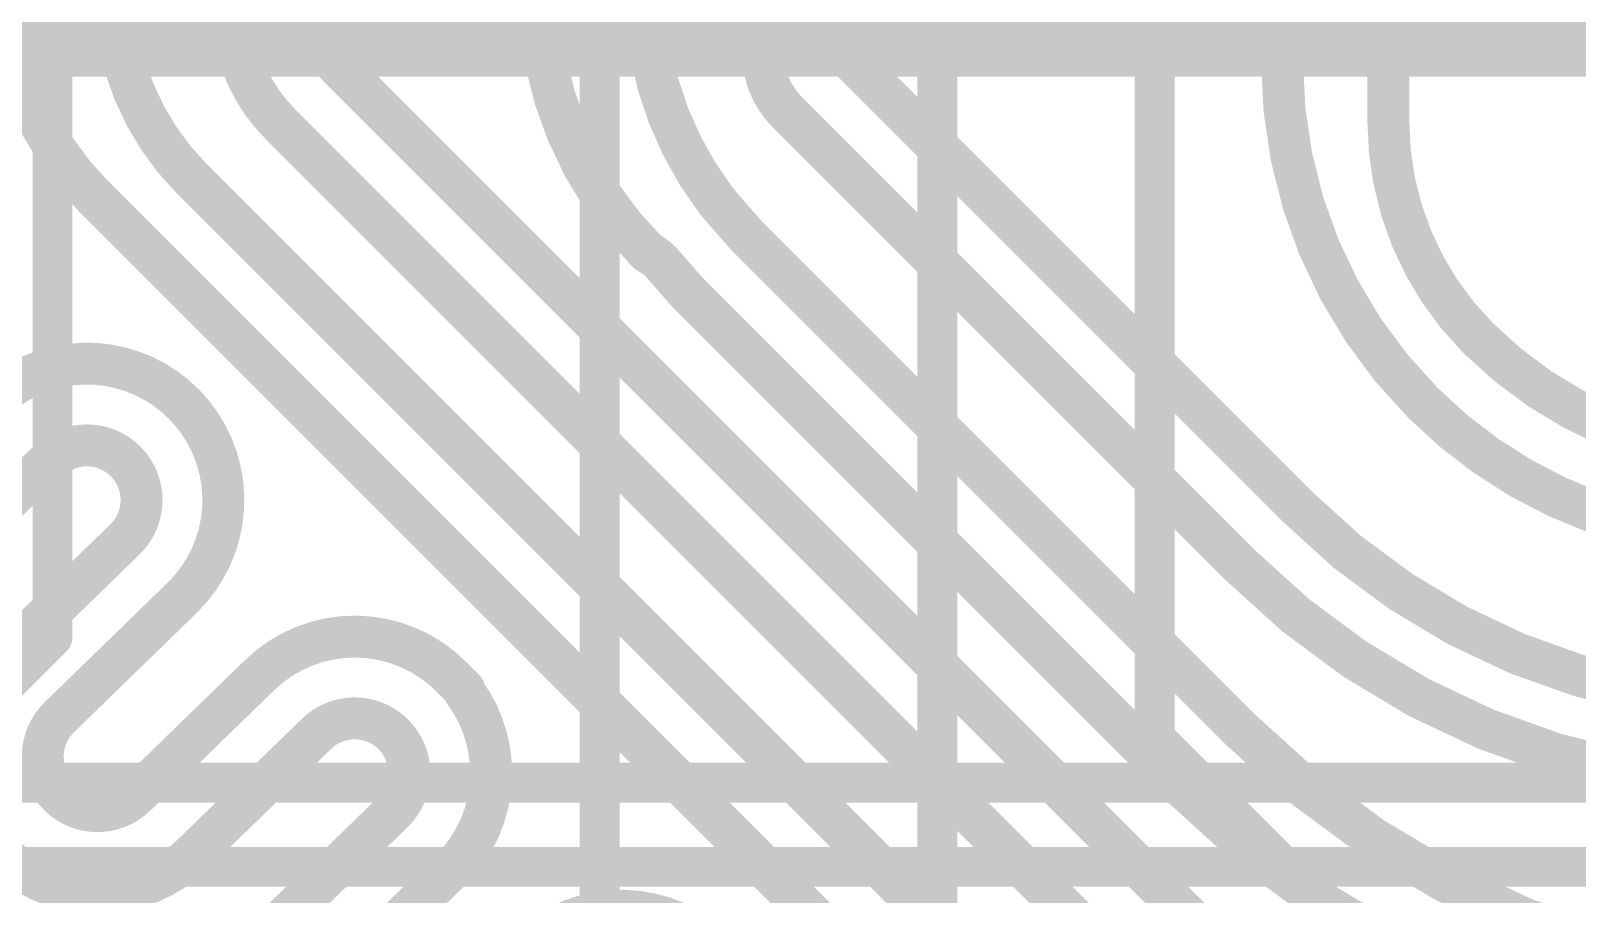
# Model space of a CAD drawing. Header units: inches. Extents: x -0.1 to 94.8, y -0.8 to 67.1.
# Drawn here: x 37.97 to 43.79, y 38.52 to 41.77 of the extents above; entities that cross this region are included whole.
import ezdxf

# ---------------------------------------------------------------- set-up
doc = ezdxf.new("R2010")
doc.units = ezdxf.units.IN
for name, color, linetype in [('Bottom Layer', 5, 'Continuous'), ('Layer 2', 16, 'Continuous'), ('Top Layer', 1, 'Continuous')]:
    doc.layers.add(name, color=color, linetype=linetype)

msp = doc.modelspace()

# ---------------------------------------------------------------- hatches: boundary and pattern name
at = {"layer": 'Top Layer'}
msp.add_hatch(color=1, dxfattribs=at).paths.add_polyline_path([(50.64999776, 55.75000025999999), (50.64999776, 51.1538728), (50.52527868, 51.07053794), (50.51450908, 51.07499817999999), (50.33548988, 51.07499817999999), (50.17009523999999, 51.00648929999999), (50.04350926, 50.87990332), (49.97500038, 50.71450867999999), (49.97500038, 50.53548948), (50.04350926, 50.37009483999999), (50.17009523999999, 50.24350886), (50.33548988, 50.17499998), (50.51450908, 50.17499998), (50.52527868, 50.17946022), (50.64999776, 50.09612536), (50.64999776, 43.52499296), (48.72500288, 41.60000315999999), (34.10000292, 41.60000315999999), (33.34999934, 40.84999958), (27.89999754, 40.84999958), (27.14999142, 41.60000062), (26.60000268, 41.60000315999999), (16.40000022, 41.60000315999999), (16.40000022, 44.65000214), (21.15000342, 44.65000214), (23.99999772, 47.49999644), (23.99999772, 48.74999648), (27.25000138, 52.00000014), (28.04999724, 51.9999976), (29.92499984, 53.8750002), (29.92499984, 54.60962915999999), (32.14999666, 57.4999993), (33.09999984, 57.49999676), (33.09999984, 56.82499937999999), (32.40000123999999, 55.67499913999999), (32.26265582, 55.46499701999999), (31.91550132, 55.46499701999999), (31.91550132, 55.3099986), (32.09291016, 55.3099986), (32.09291016, 54.7099998), (31.91550132, 54.7099998), (31.91550132, 54.55500138), (31.9999995, 54.55500138), (31.9999995, 53.98089788), (31.93398744, 53.82153065999999), (31.93398744, 53.64251146), (31.9999995, 53.48314423999999), (31.9999995, 52.95000077999999), (32.249999, 52.95000077999999), (32.249999, 52.39999934), (31.9999995, 52.39999934), (31.9999995, 51.93157508), (31.97221952, 51.9037951), (31.90371064, 51.73840045999999), (31.90371064, 51.55938125999999), (31.97221952, 51.39398662), (31.9999995, 51.36620663999999), (31.9999995, 51.16139627999999), (31.96850858, 51.12990536), (31.8999997, 50.96451072), (31.8999997, 50.78549152), (31.95111974, 50.66207799999999), (31.89594586, 50.54481128), (31.86439652, 50.51207575999999), (30.7799994, 50.51207575999999), (30.7799994, 50.33466692), (30.1800006, 50.33466692), (30.1800006, 50.51207575999999), (28.97690166, 50.51207575999999), (28.97690166, 50.18499996), (29.15430796, 50.18499996), (29.15430796, 49.58500116), (28.97690166, 49.58500116), (28.97690166, 49.3124998), (28.68749914, 49.3124998), (27.62499936, 48.25000002), (27.62499936, 45.37499942), (29.74999892, 43.24999986), (33.00000004, 43.24999986), (33.49999904, 43.74999886), (47.24999694, 43.74999886), (48.00000052, 44.50000244), (48.00000052, 48.50132286), (48.15000276, 48.5948736), (48.23419614, 48.5599994), (48.41321534, 48.5599994), (48.57860998, 48.62850828), (48.70519596, 48.75509425999999), (48.77370484, 48.9204889), (48.77370484, 49.09950809999999), (48.70519596, 49.26490274), (48.57860998, 49.39148872), (48.41321534, 49.45999759999999), (48.23419614, 49.45999759999999), (48.15000276, 49.4251234), (48.00000052, 49.51867414), (48.00000052, 50.57647237999999), (48.15000022, 50.63860586), (48.1700967, 50.61850938), (48.3354888, 50.5500005), (48.33970265999999, 50.40000079999999), (48.32500114, 50.36450938), (48.32500114, 50.18549018), (48.39351002, 50.02009554), (48.520096, 49.89350956), (48.68549064, 49.82500068), (48.86450984, 49.82500068), (49.02990448, 49.89350956), (49.15649045999999, 50.02009554), (49.22499934, 50.18549018), (49.22499934, 50.36450938), (49.15649045999999, 50.52990402), (49.02990448, 50.65649), (48.86451238, 50.72499887999999), (48.86029851999999, 50.87499857999999), (48.87500004, 50.91049), (48.87500004, 51.08950919999999), (48.84708543999999, 51.15689794), (48.94731384, 51.30690017999999), (49.13207598, 51.30690017999999), (49.13207598, 52.50999912), (48.95466714, 52.50999912), (48.95466714, 53.10999792), (49.13207598, 53.10999792), (49.13207598, 54.31309685999999), (48.80500018, 54.31309685999999), (48.80500018, 54.13569055999999), (48.20500138, 54.13569055999999), (48.20500138, 54.31309685999999), (48.00000052, 54.31309685999999), (48.00000052, 55.49999822), (46.29998613999999, 57.20000498), (43.70000658, 57.19998974), (43.37500087999999, 57.52499289999999), (43.37499834, 57.82507866), (43.79991493999999, 58.25000033999999), (48.14999006, 58.25000033999999)])

# ---------------------------------------------------------------- linework, layer by layer
at = {"layer": 'Bottom Layer'}
for points in [[(42.680001, 41.6538537, 0.1580007, 0.1580007, 0), (42.680001, 43.01000034, 0.1580007, 0.1580007, 0)], [(43.0800002, 41.43175102, 0.1580007, 0.1580007, 0), (43.0800002, 43.01000034, 0.1580007, 0.1580007, 0)], [(38.20284714, 41.15157632, 0.1580007, 0.1580007, -0.1989123673796565), (37.88000044, 41.93100071999999, 0.1580007, 0.1580007, 0)], [(38.57769271999999, 41.2123128, 0.1580007, 0.1580007, -0.198912367379658), (38.28000218, 41.93100071999999, 0.1580007, 0.1580007, 0)], [(40.29074238, 40.93867098, 0.1580007, 0.1580007, -0.1987828535962243), (39.87999898, 41.93100071999999, 0.1580007, 0.1580007, 0)], [(40.54818153999999, 41.1340681, 0.1580007, 0.1580007, -0.1637507890690606), (40.27999817999999, 41.93100071999999, 0.1580007, 0.1580007, 0)], [(38.90742789999999, 41.42199488, 0.1580007, 0.1580007, -0.198912367379658), (38.72600078, 41.86000264, 0.1580007, 0.1580007, 0)], [(39.12521766, 41.63978718, 0.1580007, 0.1580007, -0.198912367379658), (39.03400118, 41.86000264, 0.1580007, 0.1580007, 0)], [(40.72600186, 41.68500172, 0.1580007, 0.1580007, 0), (40.72600186, 41.88499878, 0.1580007, 0.1580007, 0)], [(41.03400226, 41.68500172, 0.1580007, 0.1580007, 0), (41.03400226, 41.88500131999999, 0.1580007, 0.1580007, 0)], [(40.8162125, 41.4672145, 0.1580007, 0.1580007, -0.1989123673796637), (40.72600186, 41.68500172, 0.1580007, 0.1580007, 0)], [(41.03400226, 41.68500172, 0.1580007, 0.1580007, 0), (42.74005676, 39.97894721999999, 0.1580007, 0.1580007, 0)], [(39.12521766, 41.63978718, 0.1580007, 0.1580007, 0), (42.80139522, 37.96360962, 0.1580007, 0.1580007, 0)], [(43.21071368, 40.37157534, 0.1580007, 0.1580007, -0.198769139059827), (42.67999845999999, 41.6538537, 0.1580007, 0.1580007, 0)], [(40.8162125, 41.4672145, 0.1580007, 0.1580007, 0), (42.522267, 39.76116, 0.1580007, 0.1580007, 0)], [(38.90742789999999, 41.42199742, 0.1580007, 0.1580007, 0), (42.58360292, 37.7458224, 0.1580007, 0.1580007, 0)], [(43.41713186, 40.61703332, 0.1580007, 0.1580007, -0.1987351475587602), (43.07999766, 41.43175102, 0.1580007, 0.1580007, 0)], [(38.57769271999999, 41.2123128, 0.1580007, 0.1580007, 0), (42.55967104, 37.23033194, 0.1580007, 0.1580007, 0)], [(38.20284714, 41.15157886, 0.1580007, 0.1580007, 0), (42.34186858, 37.01255488, 0.1580007, 0.1580007, 0)], [(40.548179, 41.13406556, 0.1580007, 0.1580007, 0), (40.57529604, 41.10231047999999, 0.1580007, 0.1580007, 0)], [(40.57591834, 41.10159166, 0.1580007, 0.1580007, -0.001504773249929042), (40.57529858, 41.10231302, 0.1580007, 0.1580007, 0)], [(40.5759158, 41.10158912, 0.1580007, 0.1580007, 0), (40.57631712, 41.10113191999999, 0.1580007, 0.1580007, 0)], [(40.57631712, 41.10113191999999, 0.1580007, 0.1580007, 0), (40.6570307, 41.00848796, 0.1580007, 0.1580007, 0)], [(40.6639776, 41.00102544, 0.1580007, 0.1580007, -0.01613678506259207), (40.65703324, 41.0084905, 0.1580007, 0.1580007, 0)], [(40.66397506, 41.0010229, 0.1580007, 0.1580007, 0), (42.52510926, 39.13987854, 0.1580007, 0.1580007, 0)], [(40.29074492, 40.93867352, 0.1580007, 0.1580007, 0), (40.30247972, 40.9321635, 0.1580007, 0.1580007, 0)], [(40.30247972, 40.93216604, 0.1580007, 0.1580007, -0.08309552554922253), (40.34329244, 40.8996896, 0.1580007, 0.1580007, 0)], [(40.34329244, 40.8996896, 0.1580007, 0.1580007, 0), (40.34408999999999, 40.89880568, 0.1580007, 0.1580007, 0)], [(40.34408999999999, 40.89880568, 0.1580007, 0.1580007, 0), (40.42480612, 40.80616426, 0.1580007, 0.1580007, 0)], [(40.44573318, 40.7836878, 0.1580007, 0.1580007, -0.0164800209999323), (40.42480866, 40.80616679999999, 0.1580007, 0.1580007, 0)], [(40.44573318, 40.7836878, 0.1580007, 0.1580007, 0), (42.30737791999999, 38.9220329, 0.1580007, 0.1580007, 0)], [(43.41769066, 40.61647452, 0.1580007, 0.1580007, -0.0001713539512900929), (43.41713186, 40.61703332, 0.1580007, 0.1580007, 0)], [(44.05499952, 40.23089998, 0.1580007, 0.1580007, -0.1212381786018153), (43.41769066, 40.61647452, 0.1580007, 0.1580007, 0)], [(37.82084638, 40.3743414, 0.1580007, 0.1580007, -0.4142197313122274), (38.5476877, 40.36410012, 0.1580007, 0.1580007, 0)], [(38.54768516, 40.36409758, 0.1580007, 0.1580007, -0.4142145712910836), (38.5374388, 39.63726388, 0.1580007, 0.1580007, 0)], [(43.21142234, 40.37086668, 0.1580007, 0.1580007, -0.0001380883096800601), (43.21071368, 40.37157534, 0.1580007, 0.1580007, 0)], [(44.46410716, 39.85199802, 0.1580007, 0.1580007, -0.1989132857022074), (43.21142234, 40.37086668, 0.1580007, 0.1580007, 0)], [(38.03554749999999, 40.15350617999999, 0.1580007, 0.1580007, -0.4132638621643682), (38.3263775, 40.14988414, 0.1580007, 0.1580007, 0)], [(37.70952834, 39.8365472, 0.1580007, 0.1580007, 0), (38.03554749999999, 40.15350617999999, 0.1580007, 0.1580007, 0)], [(38.32710648, 40.14913738, 0.1580007, 0.1580007, -0.4122331252457461), (38.32347428, 39.85882046, 0.1580007, 0.1580007, 0)], [(38.32710648, 40.14913738, 0.1580007, 0.1580007, -0.001694189809991057), (38.3263775, 40.14988414, 0.1580007, 0.1580007, 0)], [(44.53610854, 39.234999, 0.1580007, 0.1580007, -0.198912367379658), (42.74005676, 39.97894721999999, 0.1580007, 0.1580007, 0)], [(37.86082597999999, 39.4090271, 0.1580007, 0.1580007, 0), (38.32347428, 39.85882046, 0.1580007, 0.1580007, 0)], [(44.53611108, 38.9269986, 0.1580007, 0.1580007, -0.198912367379658), (42.52226954, 39.76116, 0.1580007, 0.1580007, 0)], [(38.07552456, 39.18819188, 0.1580007, 0.1580007, 0), (38.53690031999999, 39.63674571999999, 0.1580007, 0.1580007, 0)], [(38.5374388, 39.63726388, 0.1580007, 0.1580007, -0.001213134819568197), (38.53690031999999, 39.63674571999999, 0.1580007, 0.1580007, 0)], [(38.82933814, 39.34644403999999, 0.1580007, 0.1580007, -0.4135535547654257), (39.55536412, 39.33702318, 0.1580007, 0.1580007, 0)], [(38.36200862, 38.89210154, 0.1580007, 0.1580007, 0), (38.82933814, 39.34644403999999, 0.1580007, 0.1580007, 0)], [(39.55536158, 39.33702318, 0.1580007, 0.1580007, 0), (39.59975061999999, 39.29263414, 0.1580007, 0.1580007, 0)], [(39.59975061999999, 39.28507256, 0.1580007, 0.1580007, -0.3764086527974808), (39.54592294, 38.6093589, 0.1580007, 0.1580007, 0)], [(39.59975061999999, 39.28507256, 0.1580007, 0.1580007, 0), (39.59975061999999, 39.29263668, 0.1580007, 0.1580007, 0)], [(38.07142245999999, 38.89689705999999, 0.1580007, 0.1580007, -0.414208527522591), (38.07552456, 39.18819188, 0.1580007, 0.1580007, 0)], [(39.04403672, 39.12560627999999, 0.1580007, 0.1580007, -0.4151614576012252), (39.33579889999999, 39.12101903999999, 0.1580007, 0.1580007, 0)], [(38.5779518, 38.67247536, 0.1580007, 0.1580007, 0), (39.04403672, 39.12560627999999, 0.1580007, 0.1580007, 0)], [(39.33594367999999, 39.12086918, 0.1580007, 0.1580007, -0.4115268284909339), (39.33195588, 38.83091039999999, 0.1580007, 0.1580007, 0)], [(39.33594367999999, 39.12086918, 0.1580007, 0.1580007, -0.000338200106275178), (39.33579889999999, 39.12101903999999, 0.1580007, 0.1580007, 0)], [(44.83210235999999, 38.18500109999999, 0.1580007, 0.1580007, -0.1987776437168796), (42.52511433999999, 39.13988362, 0.1580007, 0.1580007, 0)], [(38.07142245999999, 38.89689705999999, 0.1580007, 0.1580007, -0.0005861222310164326), (38.07167391999999, 38.89663797999999, 0.1580007, 0.1580007, 0)], [(38.36200354, 38.89209646, 0.1580007, 0.1580007, -0.4122865856356454), (38.07167391999999, 38.89663797999999, 0.1580007, 0.1580007, 0)], [(38.36200354, 38.89209646, 0.1580007, 0.1580007, 0), (38.36200862, 38.89210154, 0.1580007, 0.1580007, 0)], [(42.30743634, 38.92197956, 0.1580007, 0.1580007, -0.0001282873523530392), (42.30738046, 38.92203544, 0.1580007, 0.1580007, 0)], [(44.83210235999999, 37.8770007, 0.1580007, 0.1580007, -0.1987779998773355), (42.30743634, 38.92197956, 0.1580007, 0.1580007, 0)], [(38.87915262, 38.3906903, 0.1580007, 0.1580007, 0), (39.33195588, 38.83091039999999, 0.1580007, 0.1580007, 0)], [(38.57741586, 38.67194958, 0.1580007, 0.1580007, -0.4148513788680179), (37.84980237999999, 38.68300112, 0.1580007, 0.1580007, 0)], [(38.5779518, 38.67247536, 0.1580007, 0.1580007, -0.001218797686426634), (38.57741586, 38.67194958, 0.1580007, 0.1580007, 0)], [(39.0938512, 38.16985508, 0.1580007, 0.1580007, 0), (39.54538445999999, 38.60884074, 0.1580007, 0.1580007, 0)], [(39.54592294, 38.6093589, 0.1580007, 0.1580007, -0.001213134819568197), (39.54538445999999, 38.60884074, 0.1580007, 0.1580007, 0)], [(39.83311819999999, 38.31395944, 0.1580007, 0.1580007, -0.4142105067555178), (40.55994682, 38.30371816, 0.1580007, 0.1580007, 0)]]:
    msp.add_lwpolyline(points, format="xyseb", dxfattribs=at)
for points in [[(40.68650232, 41.68500172, 0.07899908, 0.07899908, 1), (40.7655014, 41.68500172, 0.07899908, 0.07899908, 1)], [(40.68650232, 41.68500172, 0.07899908, 0.07899908, 1), (40.7655014, 41.68500172, 0.07899908, 0.07899908, 1)], [(40.99450272, 41.68500172, 0.07899908, 0.07899908, 1), (41.0735018, 41.68500172, 0.07899908, 0.07899908, 1)], [(40.99450272, 41.68500172, 0.07899908, 0.07899908, 1), (41.0735018, 41.68500172, 0.07899908, 0.07899908, 1)], [(39.08571812, 41.63978718, 0.07899908, 0.07899908, 1), (39.1647172, 41.63978718, 0.07899908, 0.07899908, 1)], [(39.08571812, 41.63978718, 0.07899908, 0.07899908, 1), (39.1647172, 41.63978718, 0.07899908, 0.07899908, 1)], [(42.64049892, 41.6538537, 0.07899908, 0.07899908, 1), (42.71949799999999, 41.6538537, 0.07899908, 0.07899908, 1)], [(42.64050146, 41.6538537, 0.07899908, 0.07899908, 1), (42.71950054, 41.6538537, 0.07899908, 0.07899908, 1)], [(40.77671296, 41.4672145, 0.07899908, 0.07899908, 1), (40.85571203999999, 41.4672145, 0.07899908, 0.07899908, 1)], [(40.77671296, 41.4672145, 0.07899908, 0.07899908, 1), (40.85571203999999, 41.4672145, 0.07899908, 0.07899908, 1)], [(38.86792836, 41.42199742, 0.07899908, 0.07899908, 1), (38.94692744, 41.42199742, 0.07899908, 0.07899908, 1)], [(38.86792836, 41.42199488, 0.07899908, 0.07899908, 1), (38.94692744, 41.42199488, 0.07899908, 0.07899908, 1)], [(43.04049812, 41.43175102, 0.07899908, 0.07899908, 1), (43.1194972, 41.43175102, 0.07899908, 0.07899908, 1)], [(43.04050066, 41.43175102, 0.07899908, 0.07899908, 1), (43.11949973999999, 41.43175102, 0.07899908, 0.07899908, 1)], [(38.53819318, 41.2123128, 0.07899908, 0.07899908, 1), (38.61719226, 41.2123128, 0.07899908, 0.07899908, 1)], [(38.53819318, 41.2123128, 0.07899908, 0.07899908, 1), (38.61719226, 41.2123128, 0.07899908, 0.07899908, 1)], [(38.16334759999999, 41.15157886, 0.07899908, 0.07899908, 1), (38.24234668, 41.15157886, 0.07899908, 0.07899908, 1)], [(38.16334759999999, 41.15157632, 0.07899908, 0.07899908, 1), (38.24234668, 41.15157632, 0.07899908, 0.07899908, 1)], [(40.50867946, 41.13406556, 0.07899908, 0.07899908, 1), (40.58767854, 41.13406556, 0.07899908, 0.07899908, 1)], [(40.508682, 41.1340681, 0.07899908, 0.07899908, 1), (40.58768108, 41.1340681, 0.07899908, 0.07899908, 1)], [(40.5357965, 41.10231047999999, 0.07899908, 0.07899908, 1), (40.61479558, 41.10231047999999, 0.07899908, 0.07899908, 1)], [(40.53579904, 41.10231302, 0.07899908, 0.07899908, 1), (40.61479812, 41.10231302, 0.07899908, 0.07899908, 1)], [(40.53641626, 41.10158912, 0.07899908, 0.07899908, 1), (40.61541534, 41.10158912, 0.07899908, 0.07899908, 1)], [(40.5364188, 41.10159166, 0.07899908, 0.07899908, 1), (40.61541788, 41.10159166, 0.07899908, 0.07899908, 1)], [(40.53681758, 41.10113191999999, 0.07899908, 0.07899908, 1), (40.61581666, 41.10113191999999, 0.07899908, 0.07899908, 1)], [(40.53681758, 41.10113191999999, 0.07899908, 0.07899908, 1), (40.61581666, 41.10113191999999, 0.07899908, 0.07899908, 1)], [(40.61753116, 41.00848796, 0.07899908, 0.07899908, 1), (40.69653023999999, 41.00848796, 0.07899908, 0.07899908, 1)], [(40.6175337, 41.0084905, 0.07899908, 0.07899908, 1), (40.69653278, 41.0084905, 0.07899908, 0.07899908, 1)], [(40.62447552, 41.0010229, 0.07899908, 0.07899908, 1), (40.70347459999999, 41.0010229, 0.07899908, 0.07899908, 1)], [(40.62447805999999, 41.00102544, 0.07899908, 0.07899908, 1), (40.70347714, 41.00102544, 0.07899908, 0.07899908, 1)], [(40.25124284, 40.93867098, 0.07899908, 0.07899908, 1), (40.33024192, 40.93867098, 0.07899908, 0.07899908, 1)], [(40.25124538, 40.93867352, 0.07899908, 0.07899908, 1), (40.33024446, 40.93867352, 0.07899908, 0.07899908, 1)], [(40.26298018, 40.93216604, 0.07899908, 0.07899908, 1), (40.34197926, 40.93216604, 0.07899908, 0.07899908, 1)], [(40.26298018, 40.9321635, 0.07899908, 0.07899908, 1), (40.34197926, 40.9321635, 0.07899908, 0.07899908, 1)], [(40.3037929, 40.8996896, 0.07899908, 0.07899908, 1), (40.38279198, 40.8996896, 0.07899908, 0.07899908, 1)], [(40.3037929, 40.8996896, 0.07899908, 0.07899908, 1), (40.38279198, 40.8996896, 0.07899908, 0.07899908, 1)], [(40.30459045999999, 40.89880568, 0.07899908, 0.07899908, 1), (40.38358954, 40.89880568, 0.07899908, 0.07899908, 1)], [(40.30459045999999, 40.89880568, 0.07899908, 0.07899908, 1), (40.38358954, 40.89880568, 0.07899908, 0.07899908, 1)], [(40.38530658, 40.80616426, 0.07899908, 0.07899908, 1), (40.46430565999999, 40.80616426, 0.07899908, 0.07899908, 1)], [(40.38530912, 40.80616679999999, 0.07899908, 0.07899908, 1), (40.4643082, 40.80616679999999, 0.07899908, 0.07899908, 1)], [(40.40623364, 40.7836878, 0.07899908, 0.07899908, 1), (40.48523272, 40.7836878, 0.07899908, 0.07899908, 1)], [(40.40623364, 40.7836878, 0.07899908, 0.07899908, 1), (40.48523272, 40.7836878, 0.07899908, 0.07899908, 1)], [(43.37763232, 40.61703332, 0.07899908, 0.07899908, 1), (43.4566314, 40.61703332, 0.07899908, 0.07899908, 1)], [(43.37763232, 40.61703332, 0.07899908, 0.07899908, 1), (43.4566314, 40.61703332, 0.07899908, 0.07899908, 1)], [(43.37819112, 40.61647452, 0.07899908, 0.07899908, 1), (43.45719019999999, 40.61647452, 0.07899908, 0.07899908, 1)], [(43.37819112, 40.61647452, 0.07899908, 0.07899908, 1), (43.45719019999999, 40.61647452, 0.07899908, 0.07899908, 1)], [(38.50818562, 40.36409758, 0.07899908, 0.07899908, 1), (38.5871847, 40.36409758, 0.07899908, 0.07899908, 1)], [(38.50818816, 40.36410012, 0.07899908, 0.07899908, 1), (38.58718724, 40.36410012, 0.07899908, 0.07899908, 1)], [(43.17121414, 40.37157534, 0.07899908, 0.07899908, 1), (43.25021321999999, 40.37157534, 0.07899908, 0.07899908, 1)], [(43.17121414, 40.37157534, 0.07899908, 0.07899908, 1), (43.25021321999999, 40.37157534, 0.07899908, 0.07899908, 1)], [(43.1719228, 40.37086668, 0.07899908, 0.07899908, 1), (43.25092188, 40.37086668, 0.07899908, 0.07899908, 1)], [(43.1719228, 40.37086668, 0.07899908, 0.07899908, 1), (43.25092188, 40.37086668, 0.07899908, 0.07899908, 1)], [(37.99604796, 40.15350617999999, 0.07899908, 0.07899908, 1), (38.07504703999999, 40.15350617999999, 0.07899908, 0.07899908, 1)], [(37.99604796, 40.15350617999999, 0.07899908, 0.07899908, 1), (38.07504703999999, 40.15350617999999, 0.07899908, 0.07899908, 1)], [(38.28687796, 40.14988414, 0.07899908, 0.07899908, 1), (38.36587703999999, 40.14988414, 0.07899908, 0.07899908, 1)], [(38.28687796, 40.14988414, 0.07899908, 0.07899908, 1), (38.36587703999999, 40.14988414, 0.07899908, 0.07899908, 1)], [(38.28760694, 40.14913738, 0.07899908, 0.07899908, 1), (38.36660602, 40.14913738, 0.07899908, 0.07899908, 1)], [(38.28760694, 40.14913738, 0.07899908, 0.07899908, 1), (38.36660602, 40.14913738, 0.07899908, 0.07899908, 1)], [(42.70055722, 39.97894721999999, 0.07899908, 0.07899908, 1), (42.7795563, 39.97894721999999, 0.07899908, 0.07899908, 1)], [(42.70055722, 39.97894721999999, 0.07899908, 0.07899908, 1), (42.7795563, 39.97894721999999, 0.07899908, 0.07899908, 1)], [(38.28397474, 39.85882046, 0.07899908, 0.07899908, 1), (38.36297382, 39.85882046, 0.07899908, 0.07899908, 1)], [(38.28397474, 39.85882046, 0.07899908, 0.07899908, 1), (38.36297382, 39.85882046, 0.07899908, 0.07899908, 1)], [(42.48276746, 39.76116, 0.07899908, 0.07899908, 1), (42.56176654, 39.76116, 0.07899908, 0.07899908, 1)], [(42.48277, 39.76116, 0.07899908, 0.07899908, 1), (42.56176908, 39.76116, 0.07899908, 0.07899908, 1)], [(38.49740078, 39.63674571999999, 0.07899908, 0.07899908, 1), (38.57639986, 39.63674571999999, 0.07899908, 0.07899908, 1)], [(38.49740078, 39.63674571999999, 0.07899908, 0.07899908, 1), (38.57639986, 39.63674571999999, 0.07899908, 0.07899908, 1)], [(38.49793926, 39.63726388, 0.07899908, 0.07899908, 1), (38.57693834, 39.63726388, 0.07899908, 0.07899908, 1)], [(38.49793926, 39.63726388, 0.07899908, 0.07899908, 1), (38.57693834, 39.63726388, 0.07899908, 0.07899908, 1)], [(38.7898386, 39.34644403999999, 0.07899908, 0.07899908, 1), (38.86883768, 39.34644403999999, 0.07899908, 0.07899908, 1)], [(38.7898386, 39.34644403999999, 0.07899908, 0.07899908, 1), (38.86883768, 39.34644403999999, 0.07899908, 0.07899908, 1)], [(39.51586204, 39.33702318, 0.07899908, 0.07899908, 1), (39.59486112, 39.33702318, 0.07899908, 0.07899908, 1)], [(39.51586458, 39.33702318, 0.07899908, 0.07899908, 1), (39.59486365999999, 39.33702318, 0.07899908, 0.07899908, 1)], [(39.56025107999999, 39.29263668, 0.07899908, 0.07899908, 1), (39.63925016, 39.29263668, 0.07899908, 0.07899908, 1)], [(39.56025107999999, 39.29263414, 0.07899908, 0.07899908, 1), (39.63925016, 39.29263414, 0.07899908, 0.07899908, 1)], [(39.56025107999999, 39.28507256, 0.07899908, 0.07899908, 1), (39.63925016, 39.28507256, 0.07899908, 0.07899908, 1)], [(39.56025107999999, 39.28507256, 0.07899908, 0.07899908, 1), (39.63925016, 39.28507256, 0.07899908, 0.07899908, 1)], [(38.03602502, 39.18819188, 0.07899908, 0.07899908, 1), (38.1150241, 39.18819188, 0.07899908, 0.07899908, 1)], [(38.03602502, 39.18819188, 0.07899908, 0.07899908, 1), (38.1150241, 39.18819188, 0.07899908, 0.07899908, 1)], [(39.00453718, 39.12560627999999, 0.07899908, 0.07899908, 1), (39.08353626, 39.12560627999999, 0.07899908, 0.07899908, 1)], [(39.00453718, 39.12560627999999, 0.07899908, 0.07899908, 1), (39.08353626, 39.12560627999999, 0.07899908, 0.07899908, 1)], [(39.29629936, 39.12101903999999, 0.07899908, 0.07899908, 1), (39.37529843999999, 39.12101903999999, 0.07899908, 0.07899908, 1)], [(39.29629936, 39.12101903999999, 0.07899908, 0.07899908, 1), (39.37529843999999, 39.12101903999999, 0.07899908, 0.07899908, 1)], [(39.29644414, 39.12086918, 0.07899908, 0.07899908, 1), (39.37544321999999, 39.12086918, 0.07899908, 0.07899908, 1)], [(39.29644414, 39.12086918, 0.07899908, 0.07899908, 1), (39.37544321999999, 39.12086918, 0.07899908, 0.07899908, 1)], [(42.48560972, 39.13987854, 0.07899908, 0.07899908, 1), (42.5646088, 39.13987854, 0.07899908, 0.07899908, 1)], [(42.4856148, 39.13988362, 0.07899908, 0.07899908, 1), (42.56461388, 39.13988362, 0.07899908, 0.07899908, 1)], [(38.03192292, 38.89689705999999, 0.07899908, 0.07899908, 1), (38.110922, 38.89689705999999, 0.07899908, 0.07899908, 1)], [(38.03192292, 38.89689705999999, 0.07899908, 0.07899908, 1), (38.110922, 38.89689705999999, 0.07899908, 0.07899908, 1)], [(38.03217438, 38.89663797999999, 0.07899908, 0.07899908, 1), (38.11117346, 38.89663797999999, 0.07899908, 0.07899908, 1)], [(38.03217438, 38.89663797999999, 0.07899908, 0.07899908, 1), (38.11117346, 38.89663797999999, 0.07899908, 0.07899908, 1)], [(38.322504, 38.89209646, 0.07899908, 0.07899908, 1), (38.40150308, 38.89209646, 0.07899908, 0.07899908, 1)], [(38.322504, 38.89209646, 0.07899908, 0.07899908, 1), (38.40150308, 38.89209646, 0.07899908, 0.07899908, 1)], [(38.32250908, 38.89210154, 0.07899908, 0.07899908, 1), (38.40150816, 38.89210154, 0.07899908, 0.07899908, 1)], [(38.32250908, 38.89210154, 0.07899908, 0.07899908, 1), (38.40150816, 38.89210154, 0.07899908, 0.07899908, 1)], [(42.26787837999999, 38.9220329, 0.07899908, 0.07899908, 1), (42.34687745999999, 38.9220329, 0.07899908, 0.07899908, 1)], [(42.26788092, 38.92203544, 0.07899908, 0.07899908, 1), (42.34688, 38.92203544, 0.07899908, 0.07899908, 1)], [(42.26793679999999, 38.92197956, 0.07899908, 0.07899908, 1), (42.34693588, 38.92197956, 0.07899908, 0.07899908, 1)], [(42.26793679999999, 38.92197956, 0.07899908, 0.07899908, 1), (42.34693588, 38.92197956, 0.07899908, 0.07899908, 1)], [(39.29245633999999, 38.83091039999999, 0.07899908, 0.07899908, 1), (39.37145542, 38.83091039999999, 0.07899908, 0.07899908, 1)], [(39.29245633999999, 38.83091039999999, 0.07899908, 0.07899908, 1), (39.37145542, 38.83091039999999, 0.07899908, 0.07899908, 1)], [(38.53791631999999, 38.67194958, 0.07899908, 0.07899908, 1), (38.6169154, 38.67194958, 0.07899908, 0.07899908, 1)], [(38.53791631999999, 38.67194958, 0.07899908, 0.07899908, 1), (38.6169154, 38.67194958, 0.07899908, 0.07899908, 1)], [(38.53845226, 38.67247536, 0.07899908, 0.07899908, 1), (38.61745134, 38.67247536, 0.07899908, 0.07899908, 1)], [(38.53845226, 38.67247536, 0.07899908, 0.07899908, 1), (38.61745134, 38.67247536, 0.07899908, 0.07899908, 1)], [(39.50588491999999, 38.60884074, 0.07899908, 0.07899908, 1), (39.584884, 38.60884074, 0.07899908, 0.07899908, 1)], [(39.50588491999999, 38.60884074, 0.07899908, 0.07899908, 1), (39.584884, 38.60884074, 0.07899908, 0.07899908, 1)], [(39.5064234, 38.6093589, 0.07899908, 0.07899908, 1), (39.58542248, 38.6093589, 0.07899908, 0.07899908, 1)], [(39.5064234, 38.6093589, 0.07899908, 0.07899908, 1), (39.58542248, 38.6093589, 0.07899908, 0.07899908, 1)]]:
    msp.add_lwpolyline(points, format="xyseb", close=True, dxfattribs=at)
at = {"layer": 'Layer 2'}
for points in [[(38.0500001, 39.48999976, 0.1499997, 0.1499997, 0), (38.0500001, 51.29999899999999, 0.1499997, 0.1499997, 0)], [(40.11000105999999, 31.5000005, 0.1499997, 0.1499997, 0), (40.11000105999999, 48.1399977, 0.1499997, 0.1499997, 0)], [(42.19999942, 39.11000306, 0.1499997, 0.1499997, 0), (42.19999942, 44.8999991, 0.1499997, 0.1499997, 0)], [(41.3815276, 37.11847288, 0.1499997, 0.1499997, 0), (41.3815276, 44.29670084, 0.1499997, 0.1499997, 0)], [(30.06000084, 31.5000005, 0.1499997, 0.1499997, 0), (38.0500001, 39.48999976, 0.1499997, 0.1499997, 0)], [(42.19999942, 39.11000306, 0.1499997, 0.1499997, 0), (49.81000198, 31.5000005, 0.1499997, 0.1499997, 0)]]:
    msp.add_lwpolyline(points, format="xyseb", dxfattribs=at)
for points in [[(38.01249953999999, 39.48999976, 0.07499858, 0.07499858, 1), (38.08750066, 39.48999976, 0.07499858, 0.07499858, 1)], [(38.01249953999999, 39.48999976, 0.07499858, 0.07499858, 1), (38.08750066, 39.48999976, 0.07499858, 0.07499858, 1)], [(42.16249886, 39.11000306, 0.07499858, 0.07499858, 1), (42.23749998, 39.11000306, 0.07499858, 0.07499858, 1)], [(42.16249886, 39.11000306, 0.07499858, 0.07499858, 1), (42.23749998, 39.11000306, 0.07499858, 0.07499858, 1)]]:
    msp.add_lwpolyline(points, format="xyseb", close=True, dxfattribs=at)
at = {"layer": 'Top Layer'}
for points in [[(26.84470882, 38.94170774, 0.1499997, 0.1499997, 0), (48.11744758, 38.94170774, 0.1499997, 0.1499997, 0)], [(36.02800262, 38.62500022, 0.1499997, 0.1499997, 0), (48.22500134, 38.62500022, 0.1499997, 0.1499997, 0)]]:
    msp.add_lwpolyline(points, format="xyseb", dxfattribs=at)

doc.saveas('drawing.dxf')
